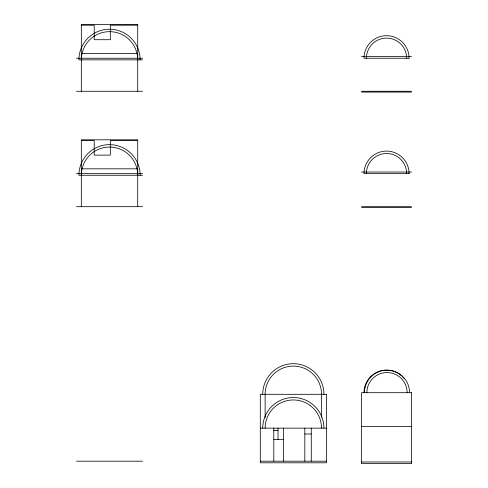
<?xml version="1.0" encoding="UTF-8"?>
<svg xmlns="http://www.w3.org/2000/svg" width="488" height="488" viewBox="0 0 488 488"><rect width="100%" height="100%" fill="white"/><g stroke="black" fill="none" stroke-linecap="round" stroke-linejoin="round"><path stroke-width="0.73" d="M81.325 25.205L94.214 25.205L94.214 39.711L110.331 39.711L110.331 25.205L137.726 25.205M81.325 53.405L137.726 53.405M361.553 56.626L411.512 56.626M76.488 58.243L142.557 58.243M142.557 59.853L78.903 59.853A30.616 30.616 0 0 1 109.526 29.237A30.616 30.616 0 0 1 140.141 59.853M76.488 91.274L142.557 91.274M361.553 91.274L411.512 91.274M361.553 92.079L411.512 92.079M81.325 140.617L94.214 140.617L94.214 155.123L110.331 155.123L110.331 140.617L137.726 140.617M81.325 168.817L137.726 168.817M361.553 172.038L411.512 172.038M76.488 173.655L142.557 173.655M142.557 175.265L78.903 175.265A30.616 30.616 0 0 1 109.526 144.643A30.616 30.616 0 0 1 140.141 175.265M76.488 206.686L142.557 206.686M361.553 206.686L411.512 206.686M361.553 207.491L411.512 207.491M361.553 426.536L411.512 426.536M260.299 428.147L326.368 428.147M273.475 430.562L278.026 430.562M304.817 433.991L311.265 433.991M273.798 439.426L283.467 439.426M76.488 461.184L142.557 461.184M260.299 461.184L326.368 461.184M361.553 461.99L411.512 461.99M321.537 417.362L321.537 394.304A28.2 28.2 0 0 0 293.337 366.104A28.2 28.2 0 0 0 265.136 394.304L265.136 417.618M311.265 428.147L311.265 461.184M304.817 428.147L304.817 461.184M283.467 428.147L283.467 461.184M278.026 428.147L278.026 439.407M273.798 428.147L273.798 461.184M137.726 91.274L137.726 24.4L81.325 24.4L81.325 91.274M137.726 206.686L137.726 139.812L81.325 139.812L81.325 206.686M81.325 59.853A28.2 28.2 0 0 1 109.526 31.653A28.2 28.2 0 0 1 137.726 59.853M366.39 58.243A20.142 20.142 0 0 1 386.533 38.095A20.142 20.142 0 0 1 406.675 58.243M81.325 175.265A28.2 28.2 0 0 1 109.526 147.065A28.2 28.2 0 0 1 137.726 175.265M366.39 173.655A20.142 20.142 0 0 1 386.533 153.506A20.142 20.142 0 0 1 406.675 173.655M364.438 392.694A22.558 22.558 0 0 1 387.002 370.136A22.558 22.558 0 0 1 409.56 392.694M366.86 392.694A20.142 20.142 0 0 1 387.002 372.551A20.142 20.142 0 0 1 407.144 392.694M363.975 392.694A22.558 22.558 0 0 1 386.533 370.136M387.21 370.142A22.558 22.558 0 0 1 401.642 375.937M402.484 376.742A22.558 22.558 0 0 1 404.046 378.475M265.136 428.147A28.2 28.2 0 0 1 293.337 399.946A28.2 28.2 0 0 1 321.537 428.147M262.715 394.304A30.616 30.616 0 0 1 293.337 363.688A30.616 30.616 0 0 1 323.953 394.304M262.715 428.147A30.616 30.616 0 0 1 293.337 397.531A30.616 30.616 0 0 1 323.953 428.147M409.096 58.243L363.975 58.243A22.558 22.558 0 0 1 386.533 35.679A22.558 22.558 0 0 1 409.096 58.243M409.096 173.655L363.975 173.655A22.558 22.558 0 0 1 386.533 151.091A22.558 22.558 0 0 1 409.096 173.655M411.512 392.694L361.553 392.694L361.553 463.6L411.512 463.6L411.512 392.694M326.368 394.304L260.299 394.304L260.299 462.795L326.368 462.795L326.368 394.304"/></g></svg>
